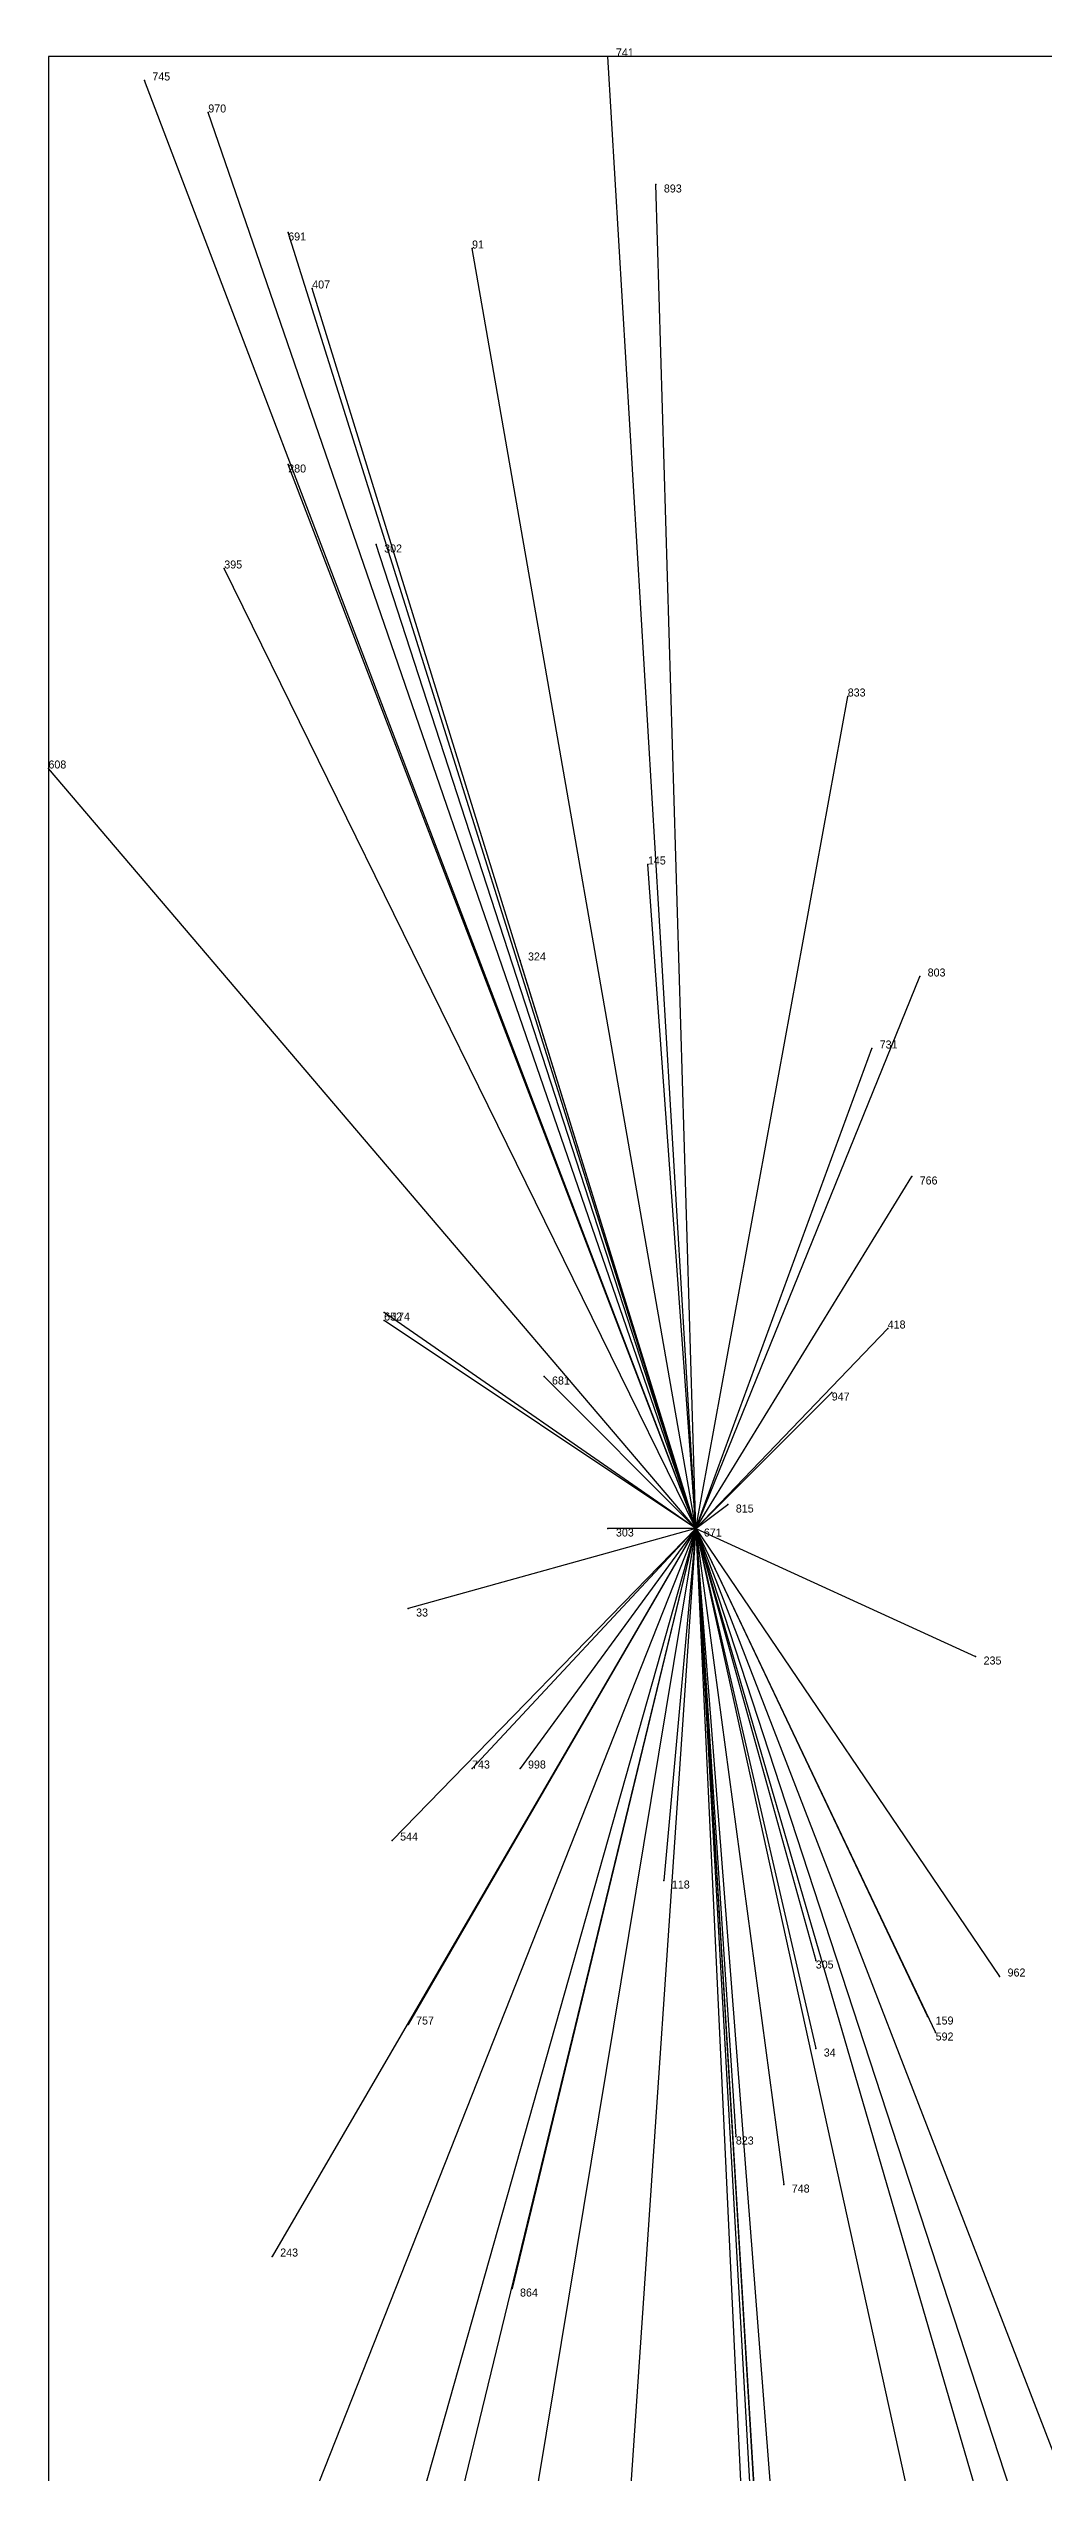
# Model space of a CAD drawing. Extents: x 0 to 1, y 0 to 1.
# Drawn here: x 0.001 to 0.1255, y 0.693 to 0.996 of the extents above; entities that cross this region are included whole.
import ezdxf

# ---------------------------------------------------------------- set-up
doc = ezdxf.new("R2010")
doc.units = 0
for name, color, linetype in [('Clients', 3, 'CONTINUOUS'), ('Facilities', 3, 'CONTINUOUS'), ('Facilities_lines', 3, 'CONTINUOUS'), ('Min_max_boxes', 1, 'CONTINUOUS'), ('Normals', 1, 'CONTINUOUS'), ('Source_points', 5, 'CONTINUOUS'), ('Text', 3, 'CONTINUOUS')]:
    doc.layers.add(name, color=color, linetype=linetype)

msp = doc.modelspace()

# ---------------------------------------------------------------- linework, layer by layer
at = {"layer": 'Clients', "color": 5}
for p in [(0.071, 0.995), (0.013, 0.992), (0.021, 0.988), (0.077, 0.979), (0.031, 0.973), (0.054, 0.971), (0.034, 0.966), (0.031, 0.944), (0.042, 0.934), (0.023, 0.931), (0.101, 0.915), (0.001, 0.906), (0.076, 0.894), (0.06, 0.882), (0.11, 0.88), (0.104, 0.871), (0.109, 0.855), (0.043, 0.838), (0.043, 0.837), (0.106, 0.836), (0.063, 0.83), (0.099, 0.828), (0.086, 0.814), (0.071, 0.811), (0.046, 0.801), (0.117, 0.795), (0.054, 0.781), (0.06, 0.781), (0.044, 0.772), (0.078, 0.767), (0.097, 0.757), (0.12, 0.755), (0.046, 0.749), (0.111, 0.75), (0.097, 0.746), (0.112, 0.748), (0.087, 0.735), (0.093, 0.729), (0.029, 0.72), (0.059, 0.716)]:
    msp.add_point(p, dxfattribs=at)
at = {"layer": 'Facilities', "color": 3}
msp.add_point((0.082, 0.811), dxfattribs=at)
at = {"layer": 'Facilities_lines', "color": 3}
for q in [(0.071, 0.995), (0.013, 0.992), (0.021, 0.988), (0.077, 0.979), (0.031, 0.973), (0.054, 0.971), (0.034, 0.966), (0.031, 0.944), (0.042, 0.934), (0.023, 0.931), (0.101, 0.915), (0.001, 0.906), (0.076, 0.894), (0.06, 0.882), (0.11, 0.88), (0.104, 0.871), (0.109, 0.855), (0.043, 0.838), (0.043, 0.837), (0.106, 0.836), (0.063, 0.83), (0.099, 0.828), (0.086, 0.814), (0.008, 0.624), (0.024, 0.606), (0.029, 0.72), (0.029, 0.593), (0.044, 0.772), (0.046, 0.801), (0.046, 0.749), (0.05, 0.618), (0.054, 0.781), (0.059, 0.716), (0.06, 0.781), (0.069, 0.62), (0.071, 0.811), (0.078, 0.767), (0.094, 0.613), (0.098, 0.605), (0.097, 0.746), (0.119, 0.684), (0.111, 0.75), (0.137, 0.669), (0.097, 0.757), (0.091, 0.662), (0.117, 0.795), (0.136, 0.646), (0.124, 0.62), (0.112, 0.748), (0.093, 0.729), (0.089, 0.662), (0.087, 0.735), (0.092, 0.633), (0.12, 0.755)]:
    msp.add_line((0.082, 0.811), q, dxfattribs=at)
at = {"layer": 'Min_max_boxes', "color": 1}
for p, q in [((0.137, 0.995), (0.001, 0.995)), ((0.001, 0.995), (0.001, 0.593)), ((0.137, 0.995), (0.001, 0.995)), ((0.001, 0.995), (0.001, 0.593)), ((0.001, 0.995), (0.001, 0.995))]:
    msp.add_line(p, q, dxfattribs=at)
at = {"layer": 'Normals', "color": 1}
for p, q in [((0.071, 0.995), (0.071, 0.995, 0.1)), ((0.013, 0.992), (0.013, 0.992, 0.1)), ((0.021, 0.988), (0.021, 0.988, 0.1)), ((0.077, 0.979), (0.077, 0.979, 0.1)), ((0.031, 0.973), (0.031, 0.973, 0.1)), ((0.054, 0.971), (0.054, 0.971, 0.1)), ((0.034, 0.966), (0.034, 0.966, 0.1)), ((0.031, 0.944), (0.031, 0.944, 0.1)), ((0.042, 0.934), (0.042, 0.934, 0.1)), ((0.023, 0.931), (0.023, 0.931, 0.1)), ((0.101, 0.915), (0.101, 0.915, 0.1)), ((0.001, 0.906), (0.001, 0.906, 0.1)), ((0.076, 0.894), (0.076, 0.894, 0.1)), ((0.06, 0.882), (0.06, 0.882, 0.1)), ((0.11, 0.88), (0.11, 0.88, 0.1)), ((0.104, 0.871), (0.104, 0.871, 0.1)), ((0.109, 0.855), (0.109, 0.855, 0.1)), ((0.043, 0.838), (0.043, 0.838, 0.1)), ((0.043, 0.837), (0.043, 0.837, 0.1)), ((0.106, 0.836), (0.106, 0.836, 0.1)), ((0.063, 0.83), (0.063, 0.83, 0.1)), ((0.099, 0.828), (0.099, 0.828, 0.1)), ((0.086, 0.814), (0.086, 0.814, 0.1)), ((0.071, 0.811), (0.071, 0.811, 0.1)), ((0.082, 0.811), (0.082, 0.811, 0.1)), ((0.046, 0.801), (0.046, 0.801, 0.1)), ((0.117, 0.795), (0.117, 0.795, 0.1)), ((0.054, 0.781), (0.054, 0.781, 0.1)), ((0.06, 0.781), (0.06, 0.781, 0.1)), ((0.044, 0.772), (0.044, 0.772, 0.1)), ((0.078, 0.767), (0.078, 0.767, 0.1)), ((0.097, 0.757), (0.097, 0.757, 0.1)), ((0.12, 0.755), (0.12, 0.755, 0.1)), ((0.046, 0.749), (0.046, 0.749, 0.1)), ((0.111, 0.75), (0.111, 0.75, 0.1)), ((0.097, 0.746), (0.097, 0.746, 0.1)), ((0.112, 0.748), (0.112, 0.748, 0.1)), ((0.087, 0.735), (0.087, 0.735, 0.1)), ((0.093, 0.729), (0.093, 0.729, 0.1)), ((0.029, 0.72), (0.029, 0.72, 0.1)), ((0.059, 0.716), (0.059, 0.716, 0.1))]:
    msp.add_line(p, q, dxfattribs=at)
at = {"layer": 'Source_points', "color": 5}
for p in [(0.071, 0.995), (0.013, 0.992), (0.021, 0.988), (0.077, 0.979), (0.031, 0.973), (0.054, 0.971), (0.034, 0.966), (0.031, 0.944), (0.042, 0.934), (0.023, 0.931), (0.101, 0.915), (0.001, 0.906), (0.076, 0.894), (0.06, 0.882), (0.11, 0.88), (0.104, 0.871), (0.109, 0.855), (0.043, 0.838), (0.043, 0.837), (0.106, 0.836), (0.063, 0.83), (0.099, 0.828), (0.086, 0.814), (0.071, 0.811), (0.082, 0.811), (0.046, 0.801), (0.117, 0.795), (0.054, 0.781), (0.06, 0.781), (0.044, 0.772), (0.078, 0.767), (0.097, 0.757), (0.12, 0.755), (0.046, 0.749), (0.111, 0.75), (0.097, 0.746), (0.112, 0.748), (0.087, 0.735), (0.093, 0.729), (0.029, 0.72), (0.059, 0.716)]:
    msp.add_point(p, dxfattribs=at)

# ---------------------------------------------------------------- texts
at = {"layer": 'Text', "color": 3}
for s, p in [('741', (0.072, 0.995)), ('745', (0.014, 0.992)), ('970', (0.021, 0.988)), ('893', (0.078, 0.978)), ('691', (0.031, 0.972)), ('91', (0.054, 0.971)), ('407', (0.034, 0.966)), ('280', (0.031, 0.943)), ('302', (0.043, 0.933)), ('395', (0.023, 0.931)), ('833', (0.101, 0.915)), ('608', (0.001, 0.906)), ('145', (0.076, 0.894)), ('324', (0.061, 0.882)), ('803', (0.111, 0.88)), ('731', (0.105, 0.871)), ('766', (0.11, 0.854)), ('652', (0.043, 0.837)), ('174', (0.044, 0.837)), ('418', (0.106, 0.836)), ('681', (0.064, 0.829)), ('947', (0.099, 0.827)), ('815', (0.087, 0.813)), ('303', (0.072, 0.81)), ('671', (0.083, 0.81)), ('33', (0.047, 0.8)), ('235', (0.118, 0.794)), ('743', (0.054, 0.781)), ('998', (0.061, 0.781)), ('544', (0.045, 0.772)), ('118', (0.079, 0.766)), ('305', (0.097, 0.756)), ('962', (0.121, 0.755)), ('757', (0.047, 0.749)), ('159', (0.112, 0.749)), ('34', (0.098, 0.745)), ('592', (0.112, 0.747)), ('823', (0.087, 0.734)), ('748', (0.094, 0.728)), ('243', (0.03, 0.72)), ('864', (0.06, 0.715))]:
    msp.add_text(s, height=0.001, dxfattribs=at).set_placement(p)

doc.saveas('drawing.dxf')
